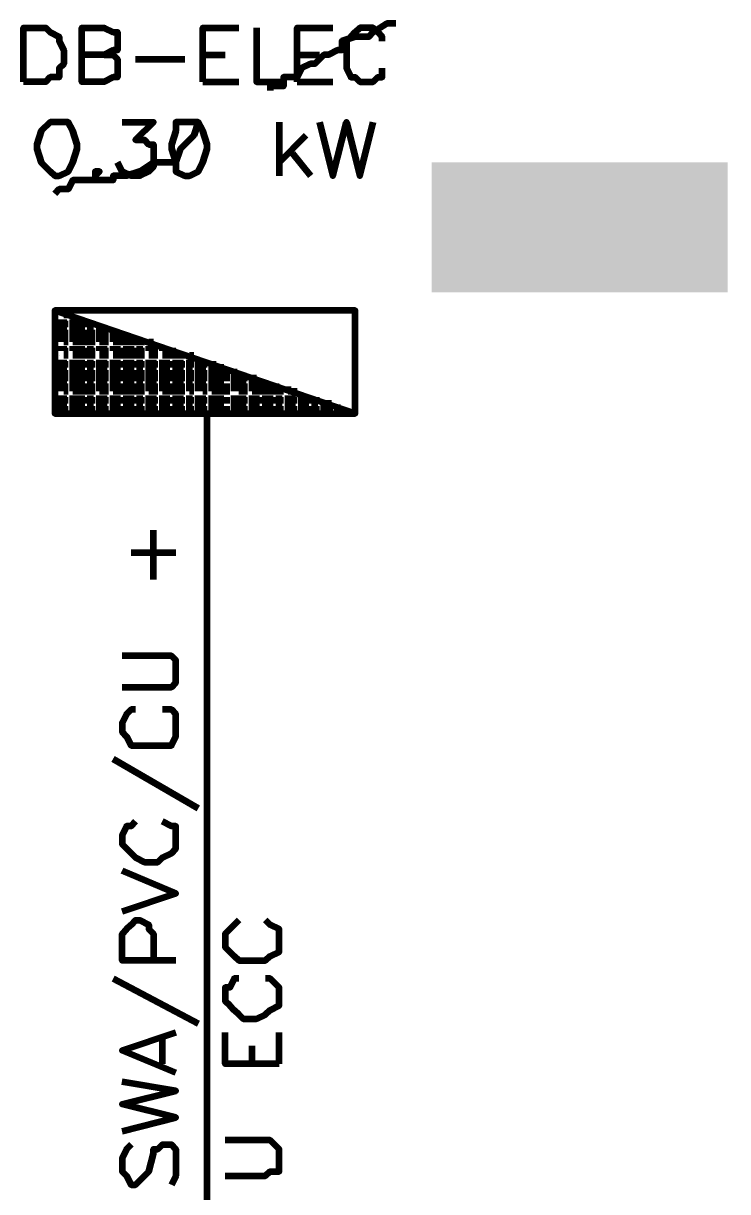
# Model space of a CAD drawing. Header units: inches. Extents: x 16 to 776, y 37 to 575.
# Drawn here: x 166 to 192.17, y 353.08 to 396.5 of the extents above; entities that cross this region are included whole.
import ezdxf

# ---------------------------------------------------------------- set-up
doc = ezdxf.new("R2010")
doc.units = ezdxf.units.IN
doc.header["$MEASUREMENT"] = 0
for name, color, linetype, lineweight in [('H', 7, 'CONTINUOUS', 100), ('P', 250, 'CONTINUOUS', 100), ('Text', 250, 'CONTINUOUS', 100)]:
    doc.layers.add(name, color=color, linetype=linetype, lineweight=lineweight)
doc.styles.get("Standard").update_dxf_attribs({"font": 'txt', "width": 0.75})

msp = doc.modelspace()

# ---------------------------------------------------------------- hatches: boundary and pattern name
at = {"layer": 'H', "linetype": 'Continuous'}
for points in [[(181.167, 386.5), (192.167, 386.5), (181.167, 391.333)], [(192.167, 386.5), (192.167, 391.333), (181.167, 391.333)]]:
    msp.add_hatch(color=7, dxfattribs=at).paths.add_polyline_path(points)

# ---------------------------------------------------------------- linework, layer by layer
at = {"layer": 'P', "color": 1, "linetype": 'Continuous'}
for points in [[(179.833, 396.5), (179.5, 396.5), (179, 396.167), (178.833, 396), (178.333, 396), (177.833, 395.833), (177.833, 395.5), (177.667, 395.5), (177.333, 395.333), (177.167, 395.333), (176.833, 395), (176.667, 395), (176.333, 394.833), (176.167, 394.5), (175.667, 394.5), (175.667, 394.167), (175.5, 394.167), (175.167, 394.167), (175.167, 394)], [(172.5, 392.833), (172.333, 392.333), (171.833, 391.833), (171.667, 391.333), (171.167, 391.333), (170.833, 391.333), (170.333, 391), (169.833, 390.833), (169.5, 390.833), (169.333, 390.833), (169.333, 390.667), (168.833, 390.667), (168.333, 390.667), (168.167, 390.667), (167.833, 390.667), (167.667, 390.333), (167.333, 390.333), (167.167, 390.167)]]:
    msp.add_lwpolyline(points, dxfattribs=at)
at = {"layer": 'P', "color": 0, "linetype": 'Continuous'}
for points in [[(166, 394.333), (166, 396.333), (166.833, 396.333), (167, 396.167), (167.333, 396), (167.333, 395.833), (167.5, 395.5), (167.5, 395), (167.333, 394.833), (167.333, 394.5), (167, 394.5), (166.833, 394.333), (166, 394.333)], [(169, 395.333), (169.333, 395.333), (169.5, 395.167), (169.5, 395), (169.5, 394.667), (169.5, 394.5), (169.333, 394.5), (169, 394.333), (168.167, 394.333), (168.167, 396.333), (169, 396.333), (169.333, 396.167), (169.5, 396.167), (169.5, 396), (169.5, 395.833), (169.5, 395.5), (169.333, 395.5), (169, 395.333), (168.167, 395.333)], [(172.667, 394.333), (172.667, 396.333), (174, 396.333)], [(174.667, 396.333), (174.667, 394.333), (175.667, 394.333)], [(176.167, 394.333), (176.167, 396.333), (177.5, 396.333)], [(179.333, 395.833), (179.333, 396), (179.167, 396.167), (179, 396.333), (178.5, 396.333), (178.333, 396.167), (178.167, 396), (178, 395.833), (178, 395.5), (178, 395), (178, 394.833), (178.167, 394.5), (178.333, 394.5), (178.5, 394.333), (179, 394.333), (179.167, 394.5), (179.333, 394.5), (179.333, 394.833)], [(170.167, 395.167), (172, 395.167)], [(172.667, 395.333), (173.5, 395.333)], [(176.167, 395.333), (177, 395.333)], [(172.667, 394.333), (174, 394.333)], [(176.167, 394.333), (177.5, 394.333)], [(167.167, 392.833), (167, 392.833), (166.667, 392.5), (166.5, 392), (166.5, 391.833), (166.667, 391.333), (167, 391), (167.167, 390.833), (167.333, 390.833), (167.667, 391), (167.833, 391.333), (168, 391.833), (168, 392), (167.833, 392.5), (167.667, 392.833), (167.333, 392.833), (167.167, 392.833)], [(169.667, 392.833), (170.833, 392.833), (170.167, 392.167), (170.5, 392.167), (170.667, 392), (170.833, 392), (170.833, 391.667), (170.833, 391.5), (170.833, 391.167), (170.667, 391), (170.333, 390.833), (170, 390.833), (169.667, 391), (169.667, 391), (169.5, 391.333)], [(172, 392.833), (171.667, 392.833), (171.667, 392.5), (171.5, 392), (171.5, 391.833), (171.667, 391.333), (171.667, 391), (172, 390.833), (172.167, 390.833), (172.5, 391), (172.667, 391.333), (172.833, 391.833), (172.833, 392), (172.667, 392.5), (172.5, 392.833), (172.167, 392.833), (172, 392.833)], [(175.5, 392.833), (175.5, 390.833)], [(177, 392.833), (177.5, 390.833), (178, 392.833), (178.5, 390.833), (179, 392.833)], [(176.5, 392.333), (175.5, 391.333)], [(176, 391.667), (176.667, 390.833)], [(168.667, 391), (168.667, 391), (168.667, 390.833), (168.833, 391), (168.667, 391)], [(167.167, 385.833), (178.333, 382), (178.333, 385.833), (167.167, 385.833), (167.167, 382), (178.333, 382)], [(167.333, 385.667), (167.333, 385.833)], [(167.333, 385.667), (167.333, 385.667)], [(167.5, 385.667), (167.667, 385.667)], [(167.5, 385.667), (167.667, 385.667)], [(167.333, 385.333), (167.333, 385.5)], [(167.333, 385), (167.333, 385.333)], [(167.333, 385.333), (167.333, 385.333)], [(167.5, 385.333), (167.5, 385.5)], [(167.5, 385), (167.5, 385.333)], [(167.5, 385.333), (167.667, 385.333)], [(167.833, 385.333), (167.833, 385.5)], [(167.833, 385), (167.833, 385.333)], [(167.833, 385.333), (168, 385.333)], [(168, 385.333), (168, 385.5)], [(168, 385), (168, 385.333)], [(168, 385.333), (168.167, 385.333)], [(168.167, 385.333), (168.167, 385.5)], [(168.167, 385), (168.167, 385.333)], [(168.167, 385.333), (168.5, 385.333)], [(168.5, 385), (168.5, 385.333)], [(168.833, 385), (168.833, 385.333)], [(169, 385), (169, 385.167)], [(167.333, 384.833), (167.333, 385)], [(167.333, 385), (167.333, 385)], [(167.333, 384.667), (167.333, 384.833)], [(167.333, 384.833), (167.333, 384.833)], [(167.5, 384.833), (167.5, 385)], [(167.5, 385), (167.667, 385)], [(167.5, 384.667), (167.5, 384.833)], [(167.5, 384.833), (167.667, 384.833)], [(167.833, 384.833), (167.833, 385)], [(167.833, 385), (168, 385)], [(167.833, 384.667), (167.833, 384.833)], [(167.833, 384.833), (168, 384.833)], [(168, 384.833), (168, 385)], [(168, 385), (168.167, 385)], [(168, 384.667), (168, 384.833)], [(168, 384.833), (168.167, 384.833)], [(168.167, 384.833), (168.167, 385)], [(168.167, 385), (168.5, 385)], [(168.167, 384.667), (168.167, 384.833)], [(168.167, 384.833), (168.5, 384.833)], [(168.5, 384.833), (168.5, 385)], [(168.5, 385), (168.667, 385)], [(168.5, 384.667), (168.5, 384.833)], [(168.5, 384.833), (168.667, 384.833)], [(168.833, 384.833), (168.833, 385)], [(168.833, 385), (169, 385)], [(168.833, 384.667), (168.833, 384.833)], [(168.833, 384.833), (169, 384.833)], [(169, 384.833), (169, 385)], [(169, 385), (169.167, 385)], [(169, 384.667), (169, 384.833)], [(169, 384.833), (169.167, 384.833)], [(169.333, 384.833), (169.333, 385)], [(169.333, 384.667), (169.333, 384.833)], [(169.333, 384.833), (169.5, 384.833)], [(169.5, 384.833), (169.5, 385)], [(169.5, 384.667), (169.5, 384.833)], [(169.5, 384.833), (169.833, 384.833)], [(169.833, 384.833), (169.833, 385)], [(169.833, 384.667), (169.833, 384.833)], [(169.833, 384.833), (170, 384.833)], [(170, 384.667), (170, 384.833)], [(167.333, 384.667), (167.333, 384.667)], [(167.333, 384.333), (167.333, 384.5)], [(167.333, 384.333), (167.333, 384.333)], [(167.5, 384.667), (167.667, 384.667)], [(167.5, 384.333), (167.5, 384.5)], [(167.5, 384.333), (167.667, 384.333)], [(167.833, 384.667), (168, 384.667)], [(167.833, 384.333), (167.833, 384.5)], [(167.833, 384.333), (168, 384.333)], [(168, 384.667), (168.167, 384.667)], [(168, 384.333), (168, 384.5)], [(168, 384.333), (168.167, 384.333)], [(168.167, 384.667), (168.5, 384.667)], [(168.167, 384.333), (168.167, 384.5)], [(168.167, 384.333), (168.5, 384.333)], [(168.5, 384.667), (168.667, 384.667)], [(168.5, 384.333), (168.5, 384.5)], [(168.5, 384.333), (168.667, 384.333)], [(168.833, 384.667), (169, 384.667)], [(168.833, 384.333), (168.833, 384.5)], [(168.833, 384.333), (169, 384.333)], [(169, 384.667), (169.167, 384.667)], [(169, 384.333), (169, 384.5)], [(169, 384.333), (169.167, 384.333)], [(169.333, 384.667), (169.5, 384.667)], [(169.333, 384.333), (169.333, 384.5)], [(169.333, 384.333), (169.5, 384.333)], [(169.5, 384.667), (169.833, 384.667)], [(169.5, 384.333), (169.5, 384.5)], [(169.5, 384.333), (169.833, 384.333)], [(169.833, 384.667), (170, 384.667)], [(169.833, 384.333), (169.833, 384.5)], [(169.833, 384.333), (170, 384.333)], [(170, 384.667), (170.333, 384.667)], [(170, 384.333), (170, 384.5)], [(170, 384.333), (170.333, 384.333)], [(170.333, 384.667), (170.333, 384.667)], [(170.333, 384.667), (170.5, 384.667)], [(170.333, 384.333), (170.333, 384.5)], [(170.333, 384.333), (170.5, 384.333)], [(170.667, 384.667), (170.667, 384.667)], [(170.667, 384.667), (170.833, 384.667)], [(170.667, 384.333), (170.667, 384.5)], [(170.667, 384.333), (170.833, 384.333)], [(170.833, 384.333), (170.833, 384.5)], [(170.833, 384.333), (171, 384.333)], [(171.167, 384.333), (171.167, 384.5)], [(171.167, 384.333), (171.333, 384.333)], [(171.333, 384.333), (171.5, 384.333)], [(171.333, 384.333), (171.667, 384.333)], [(167.333, 384.167), (167.333, 384.167)], [(167.333, 384.167), (167.333, 384.167)], [(167.333, 383.833), (167.333, 384)], [(167.333, 383.5), (167.333, 383.833)], [(167.333, 383.833), (167.333, 383.833)], [(167.5, 384.167), (167.5, 384.167)], [(167.5, 384.167), (167.667, 384.167)], [(167.5, 383.833), (167.5, 384)], [(167.5, 383.5), (167.5, 383.833)], [(167.5, 383.833), (167.667, 383.833)], [(167.833, 384.167), (167.833, 384.167)], [(167.833, 384.167), (168, 384.167)], [(167.833, 383.833), (167.833, 384)], [(167.833, 383.5), (167.833, 383.833)], [(167.833, 383.833), (168, 383.833)], [(168, 384.167), (168, 384.167)], [(168, 384.167), (168.167, 384.167)], [(168, 383.833), (168, 384)], [(168, 383.5), (168, 383.833)], [(168, 383.833), (168.167, 383.833)], [(168.167, 384.167), (168.167, 384.167)], [(168.167, 384.167), (168.5, 384.167)], [(168.167, 383.833), (168.167, 384)], [(168.167, 383.5), (168.167, 383.833)], [(168.167, 383.833), (168.5, 383.833)], [(168.5, 384.167), (168.5, 384.167)], [(168.5, 384.167), (168.667, 384.167)], [(168.5, 383.833), (168.5, 384)], [(168.5, 383.5), (168.5, 383.833)], [(168.5, 383.833), (168.667, 383.833)], [(168.833, 384.167), (168.833, 384.167)], [(168.833, 384.167), (169, 384.167)], [(168.833, 383.833), (168.833, 384)], [(168.833, 383.5), (168.833, 383.833)], [(168.833, 383.833), (169, 383.833)], [(169, 384.167), (169, 384.167)], [(169, 384.167), (169.167, 384.167)], [(169, 383.833), (169, 384)], [(169, 383.5), (169, 383.833)], [(169, 383.833), (169.167, 383.833)], [(169.333, 384.167), (169.333, 384.167)], [(169.333, 384.167), (169.5, 384.167)], [(169.333, 383.833), (169.333, 384)], [(169.333, 383.5), (169.333, 383.833)], [(169.333, 383.833), (169.5, 383.833)], [(169.5, 384.167), (169.5, 384.167)], [(169.5, 384.167), (169.833, 384.167)], [(169.5, 383.833), (169.5, 384)], [(169.5, 383.5), (169.5, 383.833)], [(169.5, 383.833), (169.833, 383.833)], [(169.833, 384.167), (169.833, 384.167)], [(169.833, 384.167), (170, 384.167)], [(169.833, 383.833), (169.833, 384)], [(169.833, 383.5), (169.833, 383.833)], [(169.833, 383.833), (170, 383.833)], [(170, 384.167), (170, 384.167)], [(170, 384.167), (170.333, 384.167)], [(170, 383.833), (170, 384)], [(170, 383.5), (170, 383.833)], [(170, 383.833), (170.333, 383.833)], [(170.333, 384.167), (170.333, 384.167)], [(170.333, 384.167), (170.5, 384.167)], [(170.333, 383.833), (170.333, 384)], [(170.333, 383.5), (170.333, 383.833)], [(170.333, 383.833), (170.5, 383.833)], [(170.667, 384.167), (170.667, 384.167)], [(170.667, 384.167), (170.833, 384.167)], [(170.667, 383.833), (170.667, 384)], [(170.667, 383.5), (170.667, 383.833)], [(170.667, 383.833), (170.833, 383.833)], [(170.833, 384.167), (170.833, 384.167)], [(170.833, 384.167), (171, 384.167)], [(170.833, 383.833), (170.833, 384)], [(170.833, 383.5), (170.833, 383.833)], [(170.833, 383.833), (171, 383.833)], [(171.167, 384.167), (171.167, 384.167)], [(171.167, 384.167), (171.333, 384.167)], [(171.167, 383.833), (171.167, 384)], [(171.167, 383.5), (171.167, 383.833)], [(171.167, 383.833), (171.333, 383.833)], [(171.333, 384.167), (171.333, 384.167)], [(171.333, 384.167), (171.667, 384.167)], [(171.333, 383.833), (171.333, 384)], [(171.333, 383.5), (171.333, 383.833)], [(171.333, 383.833), (171.667, 383.833)], [(171.667, 384.167), (171.667, 384.167)], [(171.667, 384.167), (171.833, 384.167)], [(171.667, 383.833), (171.667, 384)], [(171.667, 383.5), (171.667, 383.833)], [(171.667, 383.833), (171.833, 383.833)], [(171.833, 384.167), (171.833, 384.167)], [(171.833, 384.167), (172, 384.167)], [(171.833, 383.833), (171.833, 384)], [(171.833, 383.5), (171.833, 383.833)], [(171.833, 383.833), (172, 383.833)], [(172.167, 384.167), (172.333, 384.167)], [(172.167, 384.167), (172.333, 384.167)], [(172.167, 383.833), (172.167, 384)], [(172.167, 383.5), (172.167, 383.833)], [(172.167, 383.833), (172.333, 383.833)], [(172.5, 383.833), (172.5, 384)], [(172.5, 383.5), (172.5, 383.833)], [(172.5, 383.833), (172.5, 383.833)], [(172.667, 383.833), (172.667, 384)], [(172.667, 383.5), (172.667, 383.833)], [(172.667, 383.833), (172.833, 383.833)], [(173, 383.5), (173, 383.833)], [(173, 383.833), (173, 383.833)], [(173, 383.833), (173.167, 383.833)], [(173.167, 383.5), (173.167, 383.833)], [(173.333, 383.5), (173.333, 383.833)], [(167.333, 383.333), (167.333, 383.5)], [(167.333, 383.5), (167.333, 383.5)], [(167.5, 383.333), (167.5, 383.5)], [(167.5, 383.5), (167.667, 383.5)], [(167.833, 383.333), (167.833, 383.5)], [(167.833, 383.5), (168, 383.5)], [(168, 383.333), (168, 383.5)], [(168, 383.5), (168.167, 383.5)], [(168.167, 383.333), (168.167, 383.5)], [(168.167, 383.5), (168.5, 383.5)], [(168.5, 383.333), (168.5, 383.5)], [(168.5, 383.5), (168.667, 383.5)], [(168.833, 383.333), (168.833, 383.5)], [(168.833, 383.5), (169, 383.5)], [(169, 383.333), (169, 383.5)], [(169, 383.5), (169.167, 383.5)], [(169.333, 383.333), (169.333, 383.5)], [(169.333, 383.5), (169.5, 383.5)], [(169.5, 383.333), (169.5, 383.5)], [(169.5, 383.5), (169.833, 383.5)], [(169.833, 383.333), (169.833, 383.5)], [(169.833, 383.5), (170, 383.5)], [(170, 383.333), (170, 383.5)], [(170, 383.5), (170.333, 383.5)], [(170.333, 383.333), (170.333, 383.5)], [(170.333, 383.5), (170.5, 383.5)], [(170.667, 383.333), (170.667, 383.5)], [(170.667, 383.5), (170.833, 383.5)], [(170.833, 383.333), (170.833, 383.5)], [(170.833, 383.5), (171, 383.5)], [(171.167, 383.333), (171.167, 383.5)], [(171.167, 383.5), (171.333, 383.5)], [(171.333, 383.333), (171.333, 383.5)], [(171.333, 383.5), (171.667, 383.5)], [(171.667, 383.333), (171.667, 383.5)], [(171.667, 383.5), (171.833, 383.5)], [(171.833, 383.333), (171.833, 383.5)], [(171.833, 383.5), (172, 383.5)], [(172.167, 383.333), (172.167, 383.5)], [(172.167, 383.5), (172.333, 383.5)], [(172.5, 383.333), (172.5, 383.5)], [(172.5, 383.5), (172.5, 383.5)], [(172.667, 383.333), (172.667, 383.5)], [(172.667, 383.5), (172.833, 383.5)], [(173, 383.333), (173, 383.5)], [(173, 383.5), (173.167, 383.5)], [(173.167, 383.333), (173.167, 383.5)], [(173.167, 383.5), (173.333, 383.5)], [(173.333, 383.333), (173.333, 383.5)], [(173.333, 383.5), (173.667, 383.5)], [(173.833, 383.5), (173.833, 383.667)], [(173.833, 383.333), (173.833, 383.5)], [(173.833, 383.5), (173.833, 383.5)], [(174, 383.333), (174, 383.5)], [(174.167, 383.333), (174.167, 383.5)], [(167.333, 383), (167.333, 383.333)], [(167.333, 383.333), (167.333, 383.333)], [(167.333, 382.833), (167.333, 383)], [(167.333, 383), (167.333, 383)], [(167.5, 383), (167.5, 383.333)], [(167.5, 383.333), (167.667, 383.333)], [(167.5, 382.833), (167.5, 383)], [(167.5, 383), (167.667, 383)], [(167.833, 383), (167.833, 383.333)], [(167.833, 383.333), (168, 383.333)], [(167.833, 382.833), (167.833, 383)], [(167.833, 383), (168, 383)], [(168, 383), (168, 383.333)], [(168, 383.333), (168.167, 383.333)], [(168, 382.833), (168, 383)], [(168, 383), (168.167, 383)], [(168.167, 383), (168.167, 383.333)], [(168.167, 383.333), (168.5, 383.333)], [(168.167, 382.833), (168.167, 383)], [(168.167, 383), (168.5, 383)], [(168.5, 383), (168.5, 383.333)], [(168.5, 383.333), (168.667, 383.333)], [(168.5, 382.833), (168.5, 383)], [(168.5, 383), (168.667, 383)], [(168.833, 383), (168.833, 383.333)], [(168.833, 383.333), (169, 383.333)], [(168.833, 382.833), (168.833, 383)], [(168.833, 383), (169, 383)], [(169, 383), (169, 383.333)], [(169, 383.333), (169.167, 383.333)], [(169, 382.833), (169, 383)], [(169, 383), (169.167, 383)], [(169.333, 383), (169.333, 383.333)], [(169.333, 383.333), (169.5, 383.333)], [(169.333, 382.833), (169.333, 383)], [(169.333, 383), (169.5, 383)], [(169.5, 383), (169.5, 383.333)], [(169.5, 383.333), (169.833, 383.333)], [(169.5, 382.833), (169.5, 383)], [(169.5, 383), (169.833, 383)], [(169.833, 383), (169.833, 383.333)], [(169.833, 383.333), (170, 383.333)], [(169.833, 382.833), (169.833, 383)], [(169.833, 383), (170, 383)], [(170, 383), (170, 383.333)], [(170, 383.333), (170.333, 383.333)], [(170, 382.833), (170, 383)], [(170, 383), (170.333, 383)], [(170.333, 383), (170.333, 383.333)], [(170.333, 383.333), (170.5, 383.333)], [(170.333, 382.833), (170.333, 383)], [(170.333, 383), (170.5, 383)], [(170.667, 383), (170.667, 383.333)], [(170.667, 383.333), (170.833, 383.333)], [(170.667, 382.833), (170.667, 383)], [(170.667, 383), (170.833, 383)], [(170.833, 383), (170.833, 383.333)], [(170.833, 383.333), (171, 383.333)], [(170.833, 382.833), (170.833, 383)], [(170.833, 383), (171, 383)], [(171.167, 383), (171.167, 383.333)], [(171.167, 383.333), (171.333, 383.333)], [(171.167, 382.833), (171.167, 383)], [(171.167, 383), (171.333, 383)], [(171.333, 383), (171.333, 383.333)], [(171.333, 383.333), (171.667, 383.333)], [(171.333, 382.833), (171.333, 383)], [(171.333, 383), (171.667, 383)], [(171.667, 383), (171.667, 383.333)], [(171.667, 383.333), (171.833, 383.333)], [(171.667, 382.833), (171.667, 383)], [(171.667, 383), (171.833, 383)], [(171.833, 383), (171.833, 383.333)], [(171.833, 383.333), (172, 383.333)], [(171.833, 382.833), (171.833, 383)], [(171.833, 383), (172, 383)], [(172.167, 383), (172.167, 383.333)], [(172.167, 383.333), (172.333, 383.333)], [(172.167, 382.833), (172.167, 383)], [(172.167, 383), (172.333, 383)], [(172.5, 383), (172.5, 383.333)], [(172.5, 383.333), (172.5, 383.333)], [(172.5, 382.833), (172.5, 383)], [(172.5, 383), (172.5, 383)], [(172.667, 383), (172.667, 383.333)], [(172.667, 383.333), (172.833, 383.333)], [(172.667, 382.833), (172.667, 383)], [(172.667, 383), (172.833, 383)], [(173, 383), (173, 383.333)], [(173, 383.333), (173.167, 383.333)], [(173, 382.833), (173, 383)], [(173, 383), (173.167, 383)], [(173.167, 383), (173.167, 383.333)], [(173.167, 383.333), (173.333, 383.333)], [(173.167, 382.833), (173.167, 383)], [(173.167, 383), (173.333, 383)], [(173.333, 383), (173.333, 383.333)], [(173.333, 383.333), (173.667, 383.333)], [(173.333, 382.833), (173.333, 383)], [(173.333, 383), (173.667, 383)], [(173.833, 383), (173.833, 383.333)], [(173.833, 383.333), (173.833, 383.333)], [(173.833, 382.833), (173.833, 383)], [(173.833, 383), (173.833, 383)], [(174, 383), (174, 383.333)], [(174, 383.333), (174.167, 383.333)], [(174, 382.833), (174, 383)], [(174, 383), (174.167, 383)], [(174.167, 383), (174.167, 383.333)], [(174.167, 383.333), (174.333, 383.333)], [(174.167, 382.833), (174.167, 383)], [(174.167, 383), (174.333, 383)], [(174.5, 383), (174.5, 383.333)], [(174.5, 383.333), (174.5, 383.333)], [(174.5, 383.333), (174.667, 383.333)], [(174.5, 382.833), (174.5, 383)], [(174.5, 383), (174.667, 383)], [(174.667, 383), (174.667, 383.333)], [(174.667, 382.833), (174.667, 383)], [(174.667, 383), (175, 383)], [(175, 383), (175, 383.167)], [(175, 382.833), (175, 383)], [(175, 383), (175.167, 383)], [(175.167, 383), (175.167, 383.167)], [(175.167, 382.833), (175.167, 383)], [(175.167, 383), (175.5, 383)], [(175.5, 382.833), (175.5, 383)], [(175.833, 382.833), (175.833, 383)], [(167.333, 382.833), (167.333, 382.833)], [(167.333, 382.5), (167.333, 382.667)], [(167.5, 382.833), (167.667, 382.833)], [(167.5, 382.5), (167.5, 382.667)], [(167.833, 382.833), (168, 382.833)], [(167.833, 382.5), (167.833, 382.667)], [(168, 382.833), (168.167, 382.833)], [(168, 382.5), (168, 382.667)], [(168.167, 382.833), (168.5, 382.833)], [(168.167, 382.5), (168.167, 382.667)], [(168.5, 382.833), (168.667, 382.833)], [(168.5, 382.5), (168.5, 382.667)], [(168.833, 382.833), (169, 382.833)], [(168.833, 382.5), (168.833, 382.667)], [(169, 382.833), (169.167, 382.833)], [(169, 382.5), (169, 382.667)], [(169.333, 382.833), (169.5, 382.833)], [(169.333, 382.5), (169.333, 382.667)], [(169.5, 382.833), (169.833, 382.833)], [(169.5, 382.5), (169.5, 382.667)], [(169.833, 382.833), (170, 382.833)], [(169.833, 382.5), (169.833, 382.667)], [(170, 382.833), (170.333, 382.833)], [(170, 382.5), (170, 382.667)], [(170.333, 382.833), (170.5, 382.833)], [(170.333, 382.5), (170.333, 382.667)], [(170.667, 382.833), (170.833, 382.833)], [(170.667, 382.5), (170.667, 382.667)], [(170.833, 382.833), (171, 382.833)], [(170.833, 382.5), (170.833, 382.667)], [(171.167, 382.833), (171.333, 382.833)], [(171.167, 382.5), (171.167, 382.667)], [(171.333, 382.833), (171.667, 382.833)], [(171.333, 382.5), (171.333, 382.667)], [(171.667, 382.833), (171.833, 382.833)], [(171.667, 382.5), (171.667, 382.667)], [(171.833, 382.833), (172, 382.833)], [(171.833, 382.5), (171.833, 382.667)], [(172.167, 382.833), (172.333, 382.833)], [(172.167, 382.5), (172.167, 382.667)], [(172.5, 382.833), (172.5, 382.833)], [(172.5, 382.5), (172.5, 382.667)], [(172.667, 382.833), (172.833, 382.833)], [(172.667, 382.5), (172.667, 382.667)], [(173, 382.833), (173.167, 382.833)], [(173, 382.5), (173, 382.667)], [(173.167, 382.833), (173.333, 382.833)], [(173.167, 382.5), (173.167, 382.667)], [(173.333, 382.833), (173.667, 382.833)], [(173.333, 382.5), (173.333, 382.667)], [(173.833, 382.833), (173.833, 382.833)], [(173.833, 382.5), (173.833, 382.667)], [(174, 382.833), (174.167, 382.833)], [(174, 382.5), (174, 382.667)], [(174.167, 382.833), (174.333, 382.833)], [(174.167, 382.5), (174.167, 382.667)], [(174.5, 382.833), (174.667, 382.833)], [(174.5, 382.5), (174.5, 382.667)], [(174.667, 382.833), (175, 382.833)], [(174.667, 382.5), (174.667, 382.667)], [(175, 382.833), (175.167, 382.833)], [(175, 382.5), (175, 382.667)], [(175.167, 382.833), (175.5, 382.833)], [(175.167, 382.5), (175.167, 382.667)], [(175.5, 382.833), (175.667, 382.833)], [(175.5, 382.5), (175.5, 382.667)], [(175.833, 382.833), (176, 382.833)], [(175.833, 382.5), (175.833, 382.667)], [(176, 382.833), (176.167, 382.833)], [(176, 382.833), (176.167, 382.833)], [(176, 382.5), (176, 382.667)], [(176.333, 382.5), (176.333, 382.667)], [(176.5, 382.5), (176.5, 382.667)], [(167.333, 382.167), (167.333, 382.5)], [(167.333, 382.5), (167.333, 382.5)], [(167.333, 382), (167.333, 382.167)], [(167.333, 382.167), (167.333, 382.167)], [(167.5, 382.167), (167.5, 382.5)], [(167.5, 382.5), (167.667, 382.5)], [(167.5, 382), (167.5, 382.167)], [(167.5, 382.167), (167.667, 382.167)], [(167.833, 382.167), (167.833, 382.5)], [(167.833, 382.5), (168, 382.5)], [(167.833, 382), (167.833, 382.167)], [(167.833, 382.167), (168, 382.167)], [(168, 382.167), (168, 382.5)], [(168, 382.5), (168.167, 382.5)], [(168, 382), (168, 382.167)], [(168, 382.167), (168.167, 382.167)], [(168.167, 382.167), (168.167, 382.5)], [(168.167, 382.5), (168.5, 382.5)], [(168.167, 382), (168.167, 382.167)], [(168.167, 382.167), (168.5, 382.167)], [(168.5, 382.167), (168.5, 382.5)], [(168.5, 382.5), (168.667, 382.5)], [(168.5, 382), (168.5, 382.167)], [(168.5, 382.167), (168.667, 382.167)], [(168.833, 382.167), (168.833, 382.5)], [(168.833, 382.5), (169, 382.5)], [(168.833, 382), (168.833, 382.167)], [(168.833, 382.167), (169, 382.167)], [(169, 382.167), (169, 382.5)], [(169, 382.5), (169.167, 382.5)], [(169, 382), (169, 382.167)], [(169, 382.167), (169.167, 382.167)], [(169.333, 382.167), (169.333, 382.5)], [(169.333, 382.5), (169.5, 382.5)], [(169.333, 382), (169.333, 382.167)], [(169.333, 382.167), (169.5, 382.167)], [(169.5, 382.167), (169.5, 382.5)], [(169.5, 382.5), (169.833, 382.5)], [(169.5, 382), (169.5, 382.167)], [(169.5, 382.167), (169.833, 382.167)], [(169.833, 382.167), (169.833, 382.5)], [(169.833, 382.5), (170, 382.5)], [(169.833, 382), (169.833, 382.167)], [(169.833, 382.167), (170, 382.167)], [(170, 382.167), (170, 382.5)], [(170, 382.5), (170.333, 382.5)], [(170, 382), (170, 382.167)], [(170, 382.167), (170.333, 382.167)], [(170.333, 382.167), (170.333, 382.5)], [(170.333, 382.5), (170.5, 382.5)], [(170.333, 382), (170.333, 382.167)], [(170.333, 382.167), (170.5, 382.167)], [(170.667, 382.167), (170.667, 382.5)], [(170.667, 382.5), (170.833, 382.5)], [(170.667, 382), (170.667, 382.167)], [(170.667, 382.167), (170.833, 382.167)], [(170.833, 382.167), (170.833, 382.5)], [(170.833, 382.5), (171, 382.5)], [(170.833, 382), (170.833, 382.167)], [(170.833, 382.167), (171, 382.167)], [(171.167, 382.167), (171.167, 382.5)], [(171.167, 382.5), (171.333, 382.5)], [(171.167, 382), (171.167, 382.167)], [(171.167, 382.167), (171.333, 382.167)], [(171.333, 382.167), (171.333, 382.5)], [(171.333, 382.5), (171.667, 382.5)], [(171.333, 382), (171.333, 382.167)], [(171.333, 382.167), (171.667, 382.167)], [(171.667, 382.167), (171.667, 382.5)], [(171.667, 382.5), (171.833, 382.5)], [(171.667, 382), (171.667, 382.167)], [(171.667, 382.167), (171.833, 382.167)], [(171.833, 382.167), (171.833, 382.5)], [(171.833, 382.5), (172, 382.5)], [(171.833, 382), (171.833, 382.167)], [(171.833, 382.167), (172, 382.167)], [(172.167, 382.167), (172.167, 382.5)], [(172.167, 382.5), (172.333, 382.5)], [(172.167, 382), (172.167, 382.167)], [(172.167, 382.167), (172.333, 382.167)], [(172.5, 382.167), (172.5, 382.5)], [(172.5, 382.5), (172.5, 382.5)], [(172.5, 382), (172.5, 382.167)], [(172.5, 382.167), (172.5, 382.167)], [(172.667, 382.167), (172.667, 382.5)], [(172.667, 382.5), (172.833, 382.5)], [(172.667, 382), (172.667, 382.167)], [(172.667, 382.167), (172.833, 382.167)], [(173, 382.167), (173, 382.5)], [(173, 382.5), (173.167, 382.5)], [(173, 382), (173, 382.167)], [(173, 382.167), (173.167, 382.167)], [(173.167, 382.167), (173.167, 382.5)], [(173.167, 382.5), (173.333, 382.5)], [(173.167, 382), (173.167, 382.167)], [(173.167, 382.167), (173.333, 382.167)], [(173.333, 382.167), (173.333, 382.5)], [(173.333, 382.5), (173.667, 382.5)], [(173.333, 382), (173.333, 382.167)], [(173.333, 382.167), (173.667, 382.167)], [(173.833, 382.167), (173.833, 382.5)], [(173.833, 382.5), (173.833, 382.5)], [(173.833, 382), (173.833, 382.167)], [(173.833, 382.167), (173.833, 382.167)], [(174, 382.167), (174, 382.5)], [(174, 382.5), (174.167, 382.5)], [(174, 382), (174, 382.167)], [(174, 382.167), (174.167, 382.167)], [(174.167, 382.167), (174.167, 382.5)], [(174.167, 382.5), (174.333, 382.5)], [(174.167, 382), (174.167, 382.167)], [(174.167, 382.167), (174.333, 382.167)], [(174.5, 382.167), (174.5, 382.5)], [(174.5, 382.5), (174.667, 382.5)], [(174.5, 382), (174.5, 382.167)], [(174.5, 382.167), (174.667, 382.167)], [(174.667, 382.167), (174.667, 382.5)], [(174.667, 382.5), (175, 382.5)], [(174.667, 382), (174.667, 382.167)], [(174.667, 382.167), (175, 382.167)], [(175, 382.167), (175, 382.5)], [(175, 382.5), (175.167, 382.5)], [(175, 382), (175, 382.167)], [(175, 382.167), (175.167, 382.167)], [(175.167, 382.167), (175.167, 382.5)], [(175.167, 382.5), (175.5, 382.5)], [(175.167, 382), (175.167, 382.167)], [(175.167, 382.167), (175.5, 382.167)], [(175.5, 382.167), (175.5, 382.5)], [(175.5, 382.5), (175.667, 382.5)], [(175.5, 382), (175.5, 382.167)], [(175.5, 382.167), (175.667, 382.167)], [(175.833, 382.167), (175.833, 382.5)], [(175.833, 382.5), (176, 382.5)], [(175.833, 382), (175.833, 382.167)], [(175.833, 382.167), (176, 382.167)], [(176, 382.167), (176, 382.5)], [(176, 382.5), (176.167, 382.5)], [(176, 382), (176, 382.167)], [(176, 382.167), (176.167, 382.167)], [(176.333, 382.167), (176.333, 382.5)], [(176.333, 382.5), (176.5, 382.5)], [(176.333, 382), (176.333, 382.167)], [(176.333, 382.167), (176.5, 382.167)], [(176.5, 382.167), (176.5, 382.5)], [(176.5, 382.5), (176.833, 382.5)], [(176.5, 382), (176.5, 382.167)], [(176.5, 382.167), (176.833, 382.167)], [(176.833, 382.167), (176.833, 382.5)], [(176.833, 382.5), (176.833, 382.5)], [(176.833, 382.5), (177, 382.5)], [(176.833, 382), (176.833, 382.167)], [(176.833, 382.167), (177, 382.167)], [(177.167, 382.167), (177.167, 382.5)], [(177.167, 382), (177.167, 382.167)], [(177.167, 382.167), (177.167, 382.167)], [(177.333, 382.167), (177.333, 382.5)], [(177.333, 382), (177.333, 382.167)], [(177.333, 382.167), (177.5, 382.167)], [(177.667, 382.167), (177.667, 382.333)], [(177.667, 382), (177.667, 382.167)], [(177.667, 382.167), (177.667, 382.167)], [(177.833, 382), (177.833, 382.167)], [(178, 382), (178, 382.167)], [(172.833, 312.667), (172.833, 382)], [(170.833, 375.833), (170.833, 377.667)], [(170, 376.833), (171.667, 376.833)], [(169.667, 371.833), (171.167, 371.833), (171.5, 371.833), (171.667, 372), (171.667, 372.167), (171.667, 372.5), (171.667, 372.833), (171.5, 373), (171.167, 373), (169.667, 373)], [(170.167, 371), (170, 371), (169.833, 370.833), (169.667, 370.5), (169.667, 370.167), (169.833, 370), (170, 369.667), (170.167, 369.667), (170.5, 369.667), (171, 369.667), (171.167, 369.667), (171.5, 369.667), (171.667, 370), (171.667, 370.167), (171.667, 370.5), (171.667, 370.833), (171.5, 371), (171.167, 371)], [(169.333, 369.167), (172.5, 367.333)], [(170.167, 366.833), (170, 366.667), (169.833, 366.667), (169.667, 366.333), (169.667, 366), (169.833, 365.833), (170, 365.667), (170.167, 365.5), (170.5, 365.333), (171, 365.333), (171.167, 365.5), (171.5, 365.667), (171.667, 365.833), (171.667, 366), (171.667, 366.333), (171.667, 366.667), (171.5, 366.667), (171.167, 366.833)], [(169.667, 363.5), (171.667, 364.167), (169.667, 365)], [(171.667, 361.667), (169.667, 361.667), (169.667, 362.667), (169.833, 362.833), (170, 363), (170.167, 363.167), (170.333, 363.167), (170.667, 363), (170.667, 362.833), (170.833, 362.667), (170.833, 361.667)], [(174, 363.167), (173.833, 363), (173.667, 362.833), (173.5, 362.667), (173.5, 362.167), (173.667, 362), (173.833, 361.833), (174, 361.667), (174.167, 361.667), (174.667, 361.667), (175, 361.667), (175.167, 361.833), (175.5, 362), (175.5, 362.167), (175.5, 362.667), (175.5, 362.833), (175.167, 363), (175, 363.167)], [(169.333, 361), (172.5, 359.333)], [(174, 361), (173.833, 361), (173.667, 360.667), (173.5, 360.667), (173.5, 360.167), (173.667, 360), (173.833, 359.833), (174, 359.667), (174.167, 359.5), (174.667, 359.5), (175, 359.667), (175.167, 359.833), (175.5, 360), (175.5, 360.167), (175.5, 360.667), (175.5, 360.667), (175.167, 361), (175, 361)], [(171.667, 357.5), (169.667, 358.333), (171.667, 359)], [(171.167, 357.833), (171.167, 358.833)], [(175.5, 357.833), (173.5, 357.833), (173.5, 359)], [(175.5, 357.833), (175.5, 359)], [(174.5, 357.833), (174.5, 358.5)], [(169.667, 355.333), (171.667, 355.833), (169.667, 356.333), (171.667, 356.833), (169.667, 357.167)], [(170, 354.833), (169.833, 354.667), (169.667, 354.333), (169.667, 353.833), (169.833, 353.667), (170, 353.333), (170.167, 353.333), (170.333, 353.5), (170.5, 353.667), (170.667, 353.833), (170.833, 354.5), (170.833, 354.667), (171, 354.667), (171.167, 354.833), (171.5, 354.833), (171.667, 354.667), (171.667, 354.333), (171.667, 353.833), (171.667, 353.667), (171.5, 353.333)], [(173.5, 353.667), (175, 353.667), (175.167, 353.833), (175.5, 353.833), (175.5, 354.167), (175.5, 354.5), (175.5, 354.667), (175.167, 355), (175, 355), (173.5, 355)]]:
    msp.add_lwpolyline(points, dxfattribs=at)

# ---------------------------------------------------------------- texts
at = {"layer": 'Text', "color": 7, "linetype": 'Continuous', "char_height": 3.33333, "attachment_point": 4}
for insert in [(181.333, 390.5), (183.5, 390.5), (185.667, 390.5), (186.833, 390.5), (188.833, 390.5)]:
    msp.add_mtext('{\\fCIDFont+ F6|b0|i0|c1|p15;}', dxfattribs=dict(at, insert=insert))

doc.saveas('drawing.dxf')
